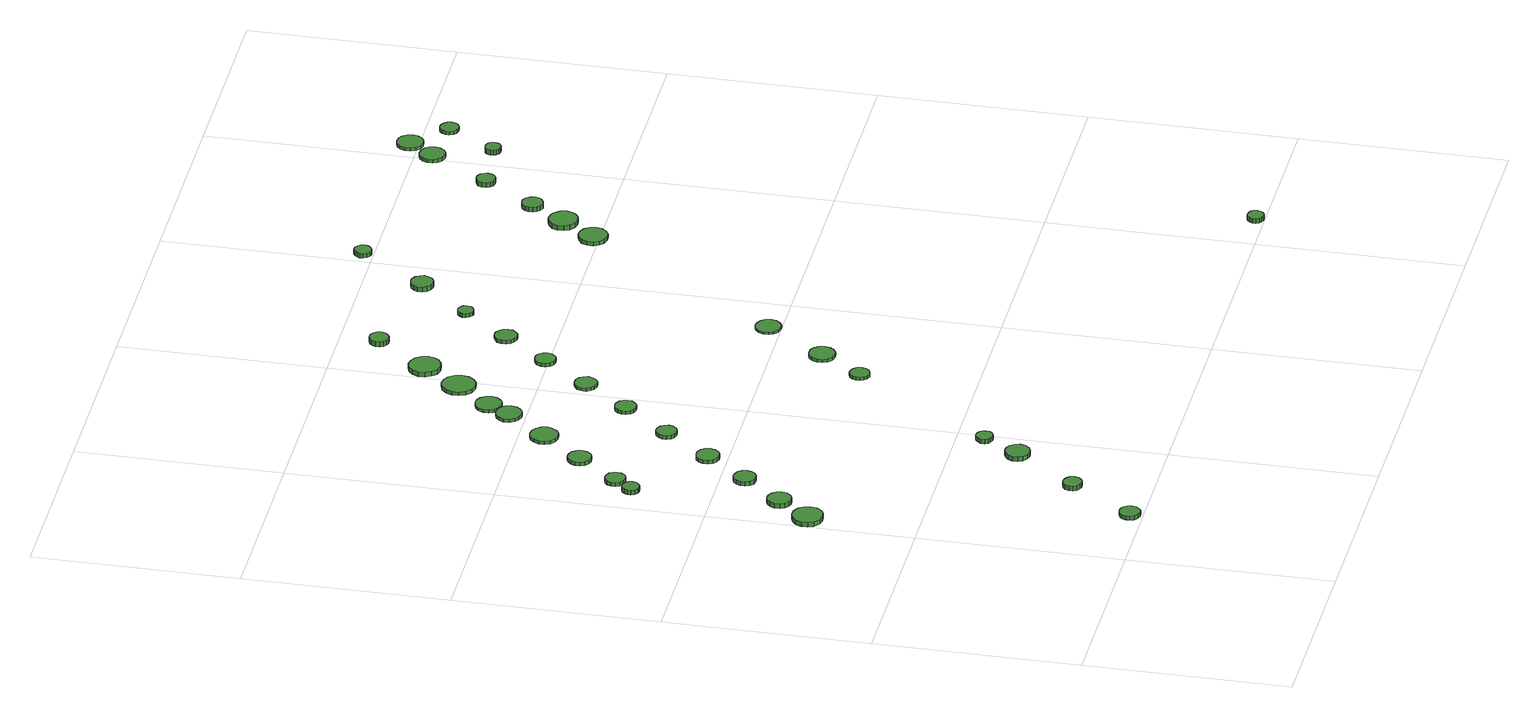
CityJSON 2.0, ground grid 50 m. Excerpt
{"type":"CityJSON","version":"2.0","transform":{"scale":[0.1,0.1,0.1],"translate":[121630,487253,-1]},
"CityObjects":{
"tree1":{"type":"SolitaryVegetationObject","attributes":{"function":"something"},"geometry":[{"type":"MultiSurface","lod":"1","boundaries":[[[0,1,2,3,4,5,6,7,8,9,10,11,12,13,14]],[[15,16,17,18,19,20,21,22,23,24,25,26,27,28,29]],[[0,29,28,1]],[[1,28,27,2]],[[2,27,26,3]],[[3,26,25,4]],[[4,25,24,5]],[[5,24,23,6]],[[6,23,22,7]],[[7,22,21,8]],[[8,21,20,9]],[[9,20,19,10]],[[10,19,18,11]],[[11,18,17,12]],[[12,17,16,13]],[[13,16,15,14]],[[14,15,29,0]]]}]},
"tree2":{"type":"SolitaryVegetationObject","attributes":{"function":"something"},"geometry":[{"type":"MultiSurface","lod":"1","boundaries":[[[30,31,32,33,34,35,36,37,38,39,40,41,42,43,44]],[[45,46,47,48,49,50,51,52,53,54,55,56,57,58,59]],[[30,59,58,31]],[[31,58,57,32]],[[32,57,56,33]],[[33,56,55,34]],[[34,55,54,35]],[[35,54,53,36]],[[36,53,52,37]],[[37,52,51,38]],[[38,51,50,39]],[[39,50,49,40]],[[40,49,48,41]],[[41,48,47,42]],[[42,47,46,43]],[[43,46,45,44]],[[44,45,59,30]]]}]},
"tree3":{"type":"SolitaryVegetationObject","attributes":{"function":"something"},"geometry":[{"type":"MultiSurface","lod":"1","boundaries":[[[60,61,62,63,64,65,66,67,68,69,70,71,72,73,74]],[[75,76,77,78,79,80,81,82,83,84,85,86,87,88,89]],[[60,89,88,61]],[[61,88,87,62]],[[62,87,86,63]],[[63,86,85,64]],[[64,85,84,65]],[[65,84,83,66]],[[66,83,82,67]],[[67,82,81,68]],[[68,81,80,69]],[[69,80,79,70]],[[70,79,78,71]],[[71,78,77,72]],[[72,77,76,73]],[[73,76,75,74]],[[74,75,89,60]]]}]},
"tree4":{"type":"SolitaryVegetationObject","attributes":{"function":"something"},"geometry":[{"type":"MultiSurface","lod":"1","boundaries":[[[90,91,92,93,94,95,96,97,98,99,100,101,102,103,104]],[[105,106,107,108,109,110,111,112,113,114,115,116,117,118,119]],[[90,119,118,91]],[[91,118,117,92]],[[92,117,116,93]],[[93,116,115,94]],[[94,115,114,95]],[[95,114,113,96]],[[96,113,112,97]],[[97,112,111,98]],[[98,111,110,99]],[[99,110,109,100]],[[100,109,108,101]],[[101,108,107,102]],[[102,107,106,103]],[[103,106,105,104]],[[104,105,119,90]]]}]},
"tree5":{"type":"SolitaryVegetationObject","attributes":{"function":"something"},"geometry":[{"type":"MultiSurface","lod":"1","boundaries":[[[120,121,122,123,124,125,126,127,128,129,130,131,132,133,134]],[[135,136,137,138,139,140,141,142,143,144,145,146,147,148,149]],[[120,149,148,121]],[[121,148,147,122]],[[122,147,146,123]],[[123,146,145,124]],[[124,145,144,125]],[[125,144,143,126]],[[126,143,142,127]],[[127,142,141,128]],[[128,141,140,129]],[[129,140,139,130]],[[130,139,138,131]],[[131,138,137,132]],[[132,137,136,133]],[[133,136,135,134]],[[134,135,149,120]]]}]},
"tree6":{"type":"SolitaryVegetationObject","attributes":{"function":"something"},"geometry":[{"type":"MultiSurface","lod":"1","boundaries":[[[150,151,152,153,154,155,156,157,158,159,160,161,162,163,164]],[[165,166,167,168,169,170,171,172,173,174,175,176,177,178,179]],[[150,179,178,151]],[[151,178,177,152]],[[152,177,176,153]],[[153,176,175,154]],[[154,175,174,155]],[[155,174,173,156]],[[156,173,172,157]],[[157,172,171,158]],[[158,171,170,159]],[[159,170,169,160]],[[160,169,168,161]],[[161,168,167,162]],[[162,167,166,163]],[[163,166,165,164]],[[164,165,179,150]]]}]},
"tree7":{"type":"SolitaryVegetationObject","attributes":{"function":"something"},"geometry":[{"type":"MultiSurface","lod":"1","boundaries":[[[180,181,182,183,184,185,186,187,188,189,190,191,192,193,194]],[[195,196,197,198,199,200,201,202,203,204,205,206,207,208,209]],[[180,209,208,181]],[[181,208,207,182]],[[182,207,206,183]],[[183,206,205,184]],[[184,205,204,185]],[[185,204,203,186]],[[186,203,202,187]],[[187,202,201,188]],[[188,201,200,189]],[[189,200,199,190]],[[190,199,198,191]],[[191,198,197,192]],[[192,197,196,193]],[[193,196,195,194]],[[194,195,209,180]]]}]},
"tree8":{"type":"SolitaryVegetationObject","attributes":{"function":"something"},"geometry":[{"type":"MultiSurface","lod":"1","boundaries":[[[210,211,212,213,214,215,216,217,218,219,220,221,222,223,224]],[[225,226,227,228,229,230,231,232,233,234,235,236,237,238,239]],[[210,239,238,211]],[[211,238,237,212]],[[212,237,236,213]],[[213,236,235,214]],[[214,235,234,215]],[[215,234,233,216]],[[216,233,232,217]],[[217,232,231,218]],[[218,231,230,219]],[[219,230,229,220]],[[220,229,228,221]],[[221,228,227,222]],[[222,227,226,223]],[[223,226,225,224]],[[224,225,239,210]]]}]},
"tree9":{"type":"SolitaryVegetationObject","attributes":{"function":"something"},"geometry":[{"type":"MultiSurface","lod":"1","boundaries":[[[240,241,242,243,244,245,246,247,248,249,250,251,252,253,254]],[[255,256,257,258,259,260,261,262,263,264,265,266,267,268,269]],[[240,269,268,241]],[[241,268,267,242]],[[242,267,266,243]],[[243,266,265,244]],[[244,265,264,245]],[[245,264,263,246]],[[246,263,262,247]],[[247,262,261,248]],[[248,261,260,249]],[[249,260,259,250]],[[250,259,258,251]],[[251,258,257,252]],[[252,257,256,253]],[[253,256,255,254]],[[254,255,269,240]]]}]},
"tree10":{"type":"SolitaryVegetationObject","attributes":{"function":"something"},"geometry":[{"type":"MultiSurface","lod":"1","boundaries":[[[270,271,272,273,274,275,276,277,278,279,280,281,282,283,284]],[[285,286,287,288,289,290,291,292,293,294,295,296,297,298,299]],[[270,299,298,271]],[[271,298,297,272]],[[272,297,296,273]],[[273,296,295,274]],[[274,295,294,275]],[[275,294,293,276]],[[276,293,292,277]],[[277,292,291,278]],[[278,291,290,279]],[[279,290,289,280]],[[280,289,288,281]],[[281,288,287,282]],[[282,287,286,283]],[[283,286,285,284]],[[284,285,299,270]]]}]},
"tree11":{"type":"SolitaryVegetationObject","attributes":{"function":"something"},"geometry":[{"type":"MultiSurface","lod":"1","boundaries":[[[300,301,302,303,304,305,306,307,308,309,310,311,312,313,314]],[[315,316,317,318,319,320,321,322,323,324,325,326,327,328,329]],[[300,329,328,301]],[[301,328,327,302]],[[302,327,326,303]],[[303,326,325,304]],[[304,325,324,305]],[[305,324,323,306]],[[306,323,322,307]],[[307,322,321,308]],[[308,321,320,309]],[[309,320,319,310]],[[310,319,318,311]],[[311,318,317,312]],[[312,317,316,313]],[[313,316,315,314]],[[314,315,329,300]]]}]},
"tree12":{"type":"SolitaryVegetationObject","attributes":{"function":"something"},"geometry":[{"type":"MultiSurface","lod":"1","boundaries":[[[330,331,332,333,334,335,336,337,338,339,340,341,342,343,344]],[[345,346,347,348,349,350,351,352,353,354,355,356,357,358,359]],[[330,359,358,331]],[[331,358,357,332]],[[332,357,356,333]],[[333,356,355,334]],[[334,355,354,335]],[[335,354,353,336]],[[336,353,352,337]],[[337,352,351,338]],[[338,351,350,339]],[[339,350,349,340]],[[340,349,348,341]],[[341,348,347,342]],[[342,347,346,343]],[[343,346,345,344]],[[344,345,359,330]]]}]},
"tree13":{"type":"SolitaryVegetationObject","attributes":{"function":"something"},"geometry":[{"type":"MultiSurface","lod":"1","boundaries":[[[360,361,362,363,364,365,366,367,368,369,370,371,372,373,374]],[[375,376,377,378,379,380,381,382,383,384,385,386,387,388,389]],[[360,389,388,361]],[[361,388,387,362]],[[362,387,386,363]],[[363,386,385,364]],[[364,385,384,365]],[[365,384,383,366]],[[366,383,382,367]],[[367,382,381,368]],[[368,381,380,369]],[[369,380,379,370]],[[370,379,378,371]],[[371,378,377,372]],[[372,377,376,373]],[[373,376,375,374]],[[374,375,389,360]]]}]},
"tree14":{"type":"SolitaryVegetationObject","attributes":{"function":"something"},"geometry":[{"type":"MultiSurface","lod":"1","boundaries":[[[390,391,392,393,394,395,396,397,398,399,400,401,402,403,404]],[[405,406,407,408,409,410,411,412,413,414,415,416,417,418,419]],[[390,419,418,391]],[[391,418,417,392]],[[392,417,416,393]],[[393,416,415,394]],[[394,415,414,395]],[[395,414,413,396]],[[396,413,412,397]],[[397,412,411,398]],[[398,411,410,399]],[[399,410,409,400]],[[400,409,408,401]],[[401,408,407,402]],[[402,407,406,403]],[[403,406,405,404]],[[404,405,419,390]]]}]},
"tree15":{"type":"SolitaryVegetationObject","attributes":{"function":"something"},"geometry":[{"type":"MultiSurface","lod":"1","boundaries":[[[420,421,422,423,424,425,426,427,428,429,430,431,432,433,434]],[[435,436,437,438,439,440,441,442,443,444,445,446,447,448,449]],[[420,449,448,421]],[[421,448,447,422]],[[422,447,446,423]],[[423,446,445,424]],[[424,445,444,425]],[[425,444,443,426]],[[426,443,442,427]],[[427,442,441,428]],[[428,441,440,429]],[[429,440,439,430]],[[430,439,438,431]],[[431,438,437,432]],[[432,437,436,433]],[[433,436,435,434]],[[434,435,449,420]]]}]},
"tree16":{"type":"SolitaryVegetationObject","attributes":{"function":"something"},"geometry":[{"type":"MultiSurface","lod":"1","boundaries":[[[450,451,452,453,454,455,456,457,458,459,460,461,462,463,464]],[[465,466,467,468,469,470,471,472,473,474,475,476,477,478,479]],[[450,479,478,451]],[[451,478,477,452]],[[452,477,476,453]],[[453,476,475,454]],[[454,475,474,455]],[[455,474,473,456]],[[456,473,472,457]],[[457,472,471,458]],[[458,471,470,459]],[[459,470,469,460]],[[460,469,468,461]],[[461,468,467,462]],[[462,467,466,463]],[[463,466,465,464]],[[464,465,479,450]]]}]},
"tree17":{"type":"SolitaryVegetationObject","attributes":{"function":"something"},"geometry":[{"type":"MultiSurface","lod":"1","boundaries":[[[480,481,482,483,484,485,486,487,488,489,490,491,492,493,494]],[[495,496,497,498,499,500,501,502,503,504,505,506,507,508,509]],[[480,509,508,481]],[[481,508,507,482]],[[482,507,506,483]],[[483,506,505,484]],[[484,505,504,485]],[[485,504,503,486]],[[486,503,502,487]],[[487,502,501,488]],[[488,501,500,489]],[[489,500,499,490]],[[490,499,498,491]],[[491,498,497,492]],[[492,497,496,493]],[[493,496,495,494]],[[494,495,509,480]]]}]},
"tree18":{"type":"SolitaryVegetationObject","attributes":{"function":"something"},"geometry":[{"type":"MultiSurface","lod":"1","boundaries":[[[510,511,512,513,514,515,516,517,518,519,520,521,522,523,524]],[[525,526,527,528,529,530,531,532,533,534,535,536,537,538,539]],[[510,539,538,511]],[[511,538,537,512]],[[512,537,536,513]],[[513,536,535,514]],[[514,535,534,515]],[[515,534,533,516]],[[516,533,532,517]],[[517,532,531,518]],[[518,531,530,519]],[[519,530,529,520]],[[520,529,528,521]],[[521,528,527,522]],[[522,527,526,523]],[[523,526,525,524]],[[524,525,539,510]]]}]},
"tree19":{"type":"SolitaryVegetationObject","attributes":{"function":"something"},"geometry":[{"type":"MultiSurface","lod":"1","boundaries":[[[540,541,542,543,544,545,546,547,548,549,550,551,552,553,554]],[[555,556,557,558,559,560,561,562,563,564,565,566,567,568,569]],[[540,569,568,541]],[[541,568,567,542]],[[542,567,566,543]],[[543,566,565,544]],[[544,565,564,545]],[[545,564,563,546]],[[546,563,562,547]],[[547,562,561,548]],[[548,561,560,549]],[[549,560,559,550]],[[550,559,558,551]],[[551,558,557,552]],[[552,557,556,553]],[[553,556,555,554]],[[554,555,569,540]]]}]},
"tree20":{"type":"SolitaryVegetationObject","attributes":{"function":"something"},"geometry":[{"type":"MultiSurface","lod":"1","boundaries":[[[570,571,572,573,574,575,576,577,578,579,580,581,582,583,584]],[[585,586,587,588,589,590,591,592,593,594,595,596,597,598,599]],[[570,599,598,571]],[[571,598,597,572]],[[572,597,596,573]],[[573,596,595,574]],[[574,595,594,575]],[[575,594,593,576]],[[576,593,592,577]],[[577,592,591,578]],[[578,591,590,579]],[[579,590,589,580]],[[580,589,588,581]],[[581,588,587,582]],[[582,587,586,583]],[[583,586,585,584]],[[584,585,599,570]]]}]},
"tree21":{"type":"SolitaryVegetationObject","attributes":{"function":"something"},"geometry":[{"type":"MultiSurface","lod":"1","boundaries":[[[600,601,602,603,604,605,606,607,608,609,610,611,612,613,614]],[[615,616,617,618,619,620,621,622,623,624,625,626,627,628,629]],[[600,629,628,601]],[[601,628,627,602]],[[602,627,626,603]],[[603,626,625,604]],[[604,625,624,605]],[[605,624,623,606]],[[606,623,622,607]],[[607,622,621,608]],[[608,621,620,609]],[[609,620,619,610]],[[610,619,618,611]],[[611,618,617,612]],[[612,617,616,613]],[[613,616,615,614]],[[614,615,629,600]]]}]},
"tree22":{"type":"SolitaryVegetationObject","attributes":{"function":"something"},"geometry":[{"type":"MultiSurface","lod":"1","boundaries":[[[630,631,632,633,634,635,636,637,638,639,640,641,642,643,644]],[[645,646,647,648,649,650,651,652,653,654,655,656,657,658,659]],[[630,659,658,631]],[[631,658,657,632]],[[632,657,656,633]],[[633,656,655,634]],[[634,655,654,635]],[[635,654,653,636]],[[636,653,652,637]],[[637,652,651,638]],[[638,651,650,639]],[[639,650,649,640]],[[640,649,648,641]],[[641,648,647,642]],[[642,647,646,643]],[[643,646,645,644]],[[644,645,659,630]]]}]},
"tree23":{"type":"SolitaryVegetationObject","attributes":{"function":"something"},"geometry":[{"type":"MultiSurface","lod":"1","boundaries":[[[660,661,662,663,664,665,666,667,668,669,670,671,672,673,674]],[[675,676,677,678,679,680,681,682,683,684,685,686,687,688,689]],[[660,689,688,661]],[[661,688,687,662]],[[662,687,686,663]],[[663,686,685,664]],[[664,685,684,665]],[[665,684,683,666]],[[666,683,682,667]],[[667,682,681,668]],[[668,681,680,669]],[[669,680,679,670]],[[670,679,678,671]],[[671,678,677,672]],[[672,677,676,673]],[[673,676,675,674]],[[674,675,689,660]]]}]},
"tree24":{"type":"SolitaryVegetationObject","attributes":{"function":"something"},"geometry":[{"type":"MultiSurface","lod":"1","boundaries":[[[690,691,692,693,694,695,696,697,698,699,700,701,702,703,704]],[[705,706,707,708,709,710,711,712,713,714,715,716,717,718,719]],[[690,719,718,691]],[[691,718,717,692]],[[692,717,716,693]],[[693,716,715,694]],[[694,715,714,695]],[[695,714,713,696]],[[696,713,712,697]],[[697,712,711,698]],[[698,711,710,699]],[[699,710,709,700]],[[700,709,708,701]],[[701,708,707,702]],[[702,707,706,703]],[[703,706,705,704]],[[704,705,719,690]]]}]},
"tree25":{"type":"SolitaryVegetationObject","attributes":{"function":"something"},"geometry":[{"type":"MultiSurface","lod":"1","boundaries":[[[720,721,722,723,724,725,726,727,728,729,730,731,732,733,734]],[[735,736,737,738,739,740,741,742,743,744,745,746,747,748,749]],[[720,749,748,721]],[[721,748,747,722]],[[722,747,746,723]],[[723,746,745,724]],[[724,745,744,725]],[[725,744,743,726]],[[726,743,742,727]],[[727,742,741,728]],[[728,741,740,729]],[[729,740,739,730]],[[730,739,738,731]],[[731,738,737,732]],[[732,737,736,733]],[[733,736,735,734]],[[734,735,749,720]]]}]},
"tree26":{"type":"SolitaryVegetationObject","attributes":{"function":"something"},"geometry":[{"type":"MultiSurface","lod":"1","boundaries":[[[750,751,752,753,754,755,756,757,758,759,760,761,762,763,764]],[[765,766,767,768,769,770,771,772,773,774,775,776,777,778,779]],[[750,779,778,751]],[[751,778,777,752]],[[752,777,776,753]],[[753,776,775,754]],[[754,775,774,755]],[[755,774,773,756]],[[756,773,772,757]],[[757,772,771,758]],[[758,771,770,759]],[[759,770,769,760]],[[760,769,768,761]],[[761,768,767,762]],[[762,767,766,763]],[[763,766,765,764]],[[764,765,779,750]]]}]},
"tree27":{"type":"SolitaryVegetationObject","attributes":{"function":"something"},"geometry":[{"type":"MultiSurface","lod":"1","boundaries":[[[780,781,782,783,784,785,786,787,788,789,790,791,792,793,794]],[[795,796,797,798,799,800,801,802,803,804,805,806,807,808,809]],[[780,809,808,781]],[[781,808,807,782]],[[782,807,806,783]],[[783,806,805,784]],[[784,805,804,785]],[[785,804,803,786]],[[786,803,802,787]],[[787,802,801,788]],[[788,801,800,789]],[[789,800,799,790]],[[790,799,798,791]],[[791,798,797,792]],[[792,797,796,793]],[[793,796,795,794]],[[794,795,809,780]]]}]},
"tree28":{"type":"SolitaryVegetationObject","attributes":{"function":"something"},"geometry":[{"type":"MultiSurface","lod":"1","boundaries":[[[810,811,812,813,814,815,816,817,818,819,820,821,822,823,824]],[[825,826,827,828,829,830,831,832,833,834,835,836,837,838,839]],[[810,839,838,811]],[[811,838,837,812]],[[812,837,836,813]],[[813,836,835,814]],[[814,835,834,815]],[[815,834,833,816]],[[816,833,832,817]],[[817,832,831,818]],[[818,831,830,819]],[[819,830,829,820]],[[820,829,828,821]],[[821,828,827,822]],[[822,827,826,823]],[[823,826,825,824]],[[824,825,839,810]]]}]},
"tree29":{"type":"SolitaryVegetationObject","attributes":{"function":"something"},"geometry":[{"type":"MultiSurface","lod":"1","boundaries":[[[840,841,842,843,844,845,846,847,848,849,850,851,852,853,854]],[[855,856,857,858,859,860,861,862,863,864,865,866,867,868,869]],[[840,869,868,841]],[[841,868,867,842]],[[842,867,866,843]],[[843,866,865,844]],[[844,865,864,845]],[[845,864,863,846]],[[846,863,862,847]],[[847,862,861,848]],[[848,861,860,849]],[[849,860,859,850]],[[850,859,858,851]],[[851,858,857,852]],[[852,857,856,853]],[[853,856,855,854]],[[854,855,869,840]]]}]},
"tree30":{"type":"SolitaryVegetationObject","attributes":{"function":"something"},"geometry":[{"type":"MultiSurface","lod":"1","boundaries":[[[870,871,872,873,874,875,876,877,878,879,880,881,882,883,884]],[[885,886,887,888,889,890,891,892,893,894,895,896,897,898,899]],[[870,899,898,871]],[[871,898,897,872]],[[872,897,896,873]],[[873,896,895,874]],[[874,895,894,875]],[[875,894,893,876]],[[876,893,892,877]],[[877,892,891,878]],[[878,891,890,879]],[[879,890,889,880]],[[880,889,888,881]],[[881,888,887,882]],[[882,887,886,883]],[[883,886,885,884]],[[884,885,899,870]]]}]},
"tree31":{"type":"SolitaryVegetationObject","attributes":{"function":"something"},"geometry":[{"type":"MultiSurface","lod":"1","boundaries":[[[900,901,902,903,904,905,906,907,908,909,910,911,912,913,914]],[[915,916,917,918,919,920,921,922,923,924,925,926,927,928,929]],[[900,929,928,901]],[[901,928,927,902]],[[902,927,926,903]],[[903,926,925,904]],[[904,925,924,905]],[[905,924,923,906]],[[906,923,922,907]],[[907,922,921,908]],[[908,921,920,909]],[[909,920,919,910]],[[910,919,918,911]],[[911,918,917,912]],[[912,917,916,913]],[[913,916,915,914]],[[914,915,929,900]]]}]},
"tree32":{"type":"SolitaryVegetationObject","attributes":{"function":"something"},"geometry":[{"type":"MultiSurface","lod":"1","boundaries":[[[930,931,932,933,934,935,936,937,938,939,940,941,942,943,944]],[[945,946,947,948,949,950,951,952,953,954,955,956,957,958,959]],[[930,959,958,931]],[[931,958,957,932]],[[932,957,956,933]],[[933,956,955,934]],[[934,955,954,935]],[[935,954,953,936]],[[936,953,952,937]],[[937,952,951,938]],[[938,951,950,939]],[[939,950,949,940]],[[940,949,948,941]],[[941,948,947,942]],[[942,947,946,943]],[[943,946,945,944]],[[944,945,959,930]]]}]},
"tree33":{"type":"SolitaryVegetationObject","attributes":{"function":"something"},"geometry":[{"type":"MultiSurface","lod":"1","boundaries":[[[960,961,962,963,964,965,966,967,968,969,970,971,972,973,974]],[[975,976,977,978,979,980,981,982,983,984,985,986,987,988,989]],[[960,989,988,961]],[[961,988,987,962]],[[962,987,986,963]],[[963,986,985,964]],[[964,985,984,965]],[[965,984,983,966]],[[966,983,982,967]],[[967,982,981,968]],[[968,981,980,969]],[[969,980,979,970]],[[970,979,978,971]],[[971,978,977,972]],[[972,977,976,973]],[[973,976,975,974]],[[974,975,989,960]]]}]},
"tree34":{"type":"SolitaryVegetationObject","attributes":{"function":"something"},"geometry":[{"type":"MultiSurface","lod":"1","boundaries":[[[990,991,992,993,994,995,996,997,998,999,1000,1001,1002,1003,1004]],[[1005,1006,1007,1008,1009,1010,1011,1012,1013,1014,1015,1016,1017,1018,1019]],[[990,1019,1018,991]],[[991,1018,1017,992]],[[992,1017,1016,993]],[[993,1016,1015,994]],[[994,1015,1014,995]],[[995,1014,1013,996]],[[996,1013,1012,997]],[[997,1012,1011,998]],[[998,1011,1010,999]],[[999,1010,1009,1000]],[[1000,1009,1008,1001]],[[1001,1008,1007,1002]],[[1002,1007,1006,1003]],[[1003,1006,1005,1004]],[[1004,1005,1019,990]]]}]},
"tree35":{"type":"SolitaryVegetationObject","attributes":{"function":"something"},"geometry":[{"type":"MultiSurface","lod":"1","boundaries":[[[1020,1021,1022,1023,1024,1025,1026,1027,1028,1029,1030,1031,1032,1033,1034]],[[1035,1036,1037,1038,1039,1040,1041,1042,1043,1044,1045,1046,1047,1048,1049]],[[1020,1049,1048,1021]],[[1021,1048,1047,1022]],[[1022,1047,1046,1023]],[[1023,1046,1045,1024]],[[1024,1045,1044,1025]],[[1025,1044,1043,1026]],[[1026,1043,1042,1027]],[[1027,1042,1041,1028]],[[1028,1041,1040,1029]],[[1029,1040,1039,1030]],[[1030,1039,1038,1031]],[[1031,1038,1037,1032]],[[1032,1037,1036,1033]],[[1033,1036,1035,1034]],[[1034,1035,1049,1020]]]}]},
"tree36":{"type":"SolitaryVegetationObject","attributes":{"function":"something"},"geometry":[{"type":"MultiSurface","lod":"1","boundaries":[[[1050,1051,1052,1053,1054,1055,1056,1057,1058,1059,1060,1061,1062,1063,1064]],[[1065,1066,1067,1068,1069,1070,1071,1072,1073,1074,1075,1076,1077,1078,1079]],[[1050,1079,1078,1051]],[[1051,1078,1077,1052]],[[1052,1077,1076,1053]],[[1053,1076,1075,1054]],[[1054,1075,1074,1055]],[[1055,1074,1073,1056]],[[1056,1073,1072,1057]],[[1057,1072,1071,1058]],[[1058,1071,1070,1059]],[[1059,1070,1069,1060]],[[1060,1069,1068,1061]],[[1061,1068,1067,1062]],[[1062,1067,1066,1063]],[[1063,1066,1065,1064]],[[1064,1065,1079,1050]]]}]},
"tree37":{"type":"SolitaryVegetationObject","attributes":{"function":"something"},"geometry":[{"type":"MultiSurface","lod":"1","boundaries":[[[1080,1081,1082,1083,1084,1085,1086,1087,1088,1089,1090,1091,1092,1093,1094]],[[1095,1096,1097,1098,1099,1100,1101,1102,1103,1104,1105,1106,1107,1108,1109]],[[1080,1109,1108,1081]],[[1081,1108,1107,1082]],[[1082,1107,1106,1083]],[[1083,1106,1105,1084]],[[1084,1105,1104,1085]],[[1085,1104,1103,1086]],[[1086,1103,1102,1087]],[[1087,1102,1101,1088]],[[1088,1101,1100,1089]],[[1089,1100,1099,1090]],[[1090,1099,1098,1091]],[[1091,1098,1097,1092]],[[1092,1097,1096,1093]],[[1093,1096,1095,1094]],[[1094,1095,1109,1080]]]}]}
},
"vertices":[
[235,32,16],[233,42,16],[227,51,16],[218,56,16],[208,57,16],[198,54,16],[190,47,16],[186,37,16],[186,27,16],[190,18,16],[198,11,16],[208,7,16],[218,8,16],[227,14,16],[233,22,16],[233,22,6],[227,14,6],[218,8,6],[208,7,6],[198,11,6],[190,18,6],[186,27,6],[186,37,6],[190,47,6],[198,54,6],[208,57,6],[218,56,6],[227,51,6],[233,42,6],[235,32,6],
[77,763,18],[74,778,18],[65,791,18],[52,798,18],[36,800,18],[22,795,18],[10,785,18],[4,771,18],[4,756,18],[10,742,18],[22,731,18],[36,727,18],[52,728,18],[65,736,18],[74,748,18],[74,748,6],[65,736,6],[52,728,6],[36,727,6],[22,731,6],[10,742,6],[4,756,6],[4,771,6],[10,785,6],[22,795,6],[36,800,6],[52,798,6],[65,791,6],[74,778,6],[77,763,6],
[131,843,18],[129,855,18],[121,865,18],[111,871,18],[99,872,18],[88,868,18],[79,860,18],[74,849,18],[74,837,18],[79,826,18],[88,818,18],[99,814,18],[111,815,18],[121,821,18],[129,831,18],[129,831,6],[121,821,6],[111,815,6],[99,814,6],[88,818,6],[79,826,6],[74,837,6],[74,849,6],[79,860,6],[88,868,6],[99,872,6],[111,871,6],[121,865,6],[129,855,6],[131,843,6],
[331,188,22],[329,198,22],[323,206,22],[315,210,22],[306,211,22],[297,208,22],[289,202,22],[286,193,22],[286,184,22],[289,175,22],[297,169,22],[306,166,22],[315,167,22],[323,171,22],[329,179,22],[329,179,10],[323,171,10],[315,167,10],[306,166,10],[297,169,10],[289,175,10],[286,184,10],[286,193,10],[289,202,10],[297,208,10],[306,211,10],[315,210,10],[323,206,10],[329,198,10],[331,188,10],
[104,1193,20],[103,1201,20],[97,1208,20],[90,1213,20],[81,1214,20],[73,1211,20],[66,1205,20],[63,1197,20],[63,1188,20],[66,1180,20],[73,1174,20],[81,1172,20],[90,1172,20],[97,1177,20],[103,1184,20],[103,1184,8],[97,1177,8],[90,1172,8],[81,1172,8],[73,1174,8],[66,1180,8],[63,1188,8],[63,1197,8],[66,1205,8],[73,1211,8],[81,1214,8],[90,1213,8],[97,1208,8],[103,1201,8],[104,1193,8],
[214,943,17],[211,954,17],[205,963,17],[195,968,17],[184,970,17],[173,966,17],[165,959,17],[160,948,17],[160,937,17],[165,927,17],[173,919,17],[184,916,17],[195,917,17],[205,922,17],[211,932,17],[211,932,6],[205,922,6],[195,917,6],[184,916,6],[173,919,6],[165,927,6],[160,937,6],[160,948,6],[165,959,6],[173,966,6],[184,970,6],[195,968,6],[205,963,6],[211,954,6],[214,943,6],
[143,1237,18],[141,1247,18],[135,1255,18],[126,1260,18],[116,1261,18],[106,1258,18],[98,1251,18],[94,1242,18],[94,1232,18],[98,1222,18],[106,1215,18],[116,1212,18],[126,1213,18],[135,1218,18],[141,1227,18],[141,1227,8],[135,1218,8],[126,1213,8],[116,1212,8],[106,1215,8],[98,1222,8],[94,1232,8],[94,1242,8],[98,1251,8],[106,1258,8],[116,1261,8],[126,1260,8],[135,1255,8],[141,1247,8],[143,1237,8],
[452,342,23],[449,354,23],[442,364,23],[431,371,23],[419,372,23],[407,368,23],[398,360,23],[393,349,23],[393,336,23],[398,325,23],[407,317,23],[419,313,23],[431,314,23],[442,320,23],[449,330,23],[449,330,11],[442,320,11],[431,314,11],[419,313,11],[407,317,11],[398,325,11],[393,336,11],[393,349,11],[398,360,11],[407,368,11],[419,372,11],[431,371,11],[442,364,11],[449,354,11],[452,342,11],
[297,1048,17],[294,1059,17],[288,1068,17],[278,1074,17],[266,1075,17],[255,1072,17],[246,1064,17],[242,1054,17],[242,1042,17],[246,1031,17],[255,1024,17],[266,1020,17],[278,1021,17],[288,1027,17],[294,1036,17],[294,1036,7],[288,1027,7],[278,1021,7],[266,1020,7],[255,1024,7],[246,1031,7],[242,1042,7],[242,1054,7],[246,1064,7],[255,1072,7],[266,1075,7],[278,1074,7],[288,1068,7],[294,1059,7],[297,1048,7],
[226,1338,18],[223,1349,18],[216,1359,18],[206,1365,18],[194,1366,18],[183,1362,18],[174,1354,18],[170,1343,18],[170,1332,18],[174,1321,18],[183,1313,18],[194,1309,18],[206,1311,18],[216,1316,18],[223,1326,18],[223,1326,9],[216,1316,9],[206,1311,9],[194,1309,9],[183,1313,9],[174,1321,9],[170,1332,9],[170,1343,9],[174,1354,9],[183,1362,9],[194,1366,9],[206,1365,9],[216,1359,9],[223,1349,9],[226,1338,9],
[506,434,17],[505,443,17],[500,449,17],[492,454,17],[484,455,17],[476,452,17],[470,446,17],[466,439,17],[466,430,17],[470,422,17],[476,417,17],[484,414,17],[492,415,17],[500,419,17],[505,426,17],[505,426,6],[500,419,6],[492,415,6],[484,414,6],[476,417,6],[470,422,6],[466,430,6],[466,439,6],[470,446,6],[476,452,6],[484,455,6],[492,454,6],[500,449,6],[505,443,6],[506,434,6],
[384,1164,17],[381,1174,17],[375,1183,17],[366,1188,17],[356,1189,17],[346,1186,17],[338,1179,17],[333,1169,17],[333,1159,17],[338,1149,17],[346,1142,17],[356,1139,17],[366,1140,17],[375,1145,17],[381,1154,17],[381,1154,8],[375,1145,8],[366,1140,8],[356,1139,8],[346,1142,8],[338,1149,8],[333,1159,8],[333,1169,8],[338,1179,8],[346,1186,8],[356,1189,8],[366,1188,8],[375,1183,8],[381,1174,8],[384,1164,8],
[316,1439,18],[313,1453,18],[305,1464,18],[293,1471,18],[279,1473,18],[266,1469,18],[255,1459,18],[249,1446,18],[249,1432,18],[255,1419,18],[266,1410,18],[279,1406,18],[293,1407,18],[305,1414,18],[313,1426,18],[313,1426,10],[305,1414,10],[293,1407,10],[279,1406,10],[266,1410,10],[255,1419,10],[249,1432,10],[249,1446,10],[255,1459,10],[266,1469,10],[279,1473,10],[293,1471,10],[305,1464,10],[313,1453,10],[316,1439,10],
[396,1540,18],[393,1553,18],[385,1563,18],[374,1570,18],[361,1571,18],[348,1567,18],[339,1559,18],[333,1547,18],[333,1533,18],[339,1521,18],[348,1513,18],[361,1509,18],[374,1510,18],[385,1517,18],[393,1527,18],[393,1527,10],[385,1517,10],[374,1510,10],[361,1509,10],[348,1513,10],[339,1521,10],[333,1533,10],[333,1547,10],[339,1559,10],[348,1567,10],[361,1571,10],[374,1570,10],[385,1563,10],[393,1553,10],[396,1540,10],
[476,1280,18],[474,1291,18],[468,1299,18],[458,1305,18],[448,1306,18],[437,1302,18],[429,1295,18],[425,1286,18],[425,1275,18],[429,1265,18],[437,1258,18],[448,1255,18],[458,1256,18],[468,1261,18],[474,1270,18],[474,1270,9],[468,1261,9],[458,1256,9],[448,1255,9],[437,1258,9],[429,1265,9],[425,1275,9],[425,1286,9],[429,1295,9],[437,1302,9],[448,1306,9],[458,1305,9],[468,1299,9],[474,1291,9],[476,1280,9],
[430,1595,18],[427,1608,18],[419,1619,18],[408,1626,18],[395,1627,18],[382,1623,18],[372,1614,18],[367,1602,18],[367,1589,18],[372,1577,18],[382,1568,18],[395,1564,18],[408,1565,18],[419,1572,18],[427,1582,18],[427,1582,10],[419,1572,10],[408,1565,10],[395,1564,10],[382,1568,10],[372,1577,10],[367,1589,10],[367,1602,10],[372,1614,10],[382,1623,10],[395,1627,10],[408,1626,10],[419,1619,10],[427,1608,10],[430,1595,10],
[742,779,14],[740,789,14],[734,797,14],[725,802,14],[715,803,14],[706,800,14],[699,793,14],[695,784,14],[695,774,14],[699,765,14],[706,758,14],[715,755,14],[725,756,14],[734,761,14],[740,769,14],[740,769,6],[734,761,6],[725,756,6],[715,755,6],[706,758,6],[699,765,6],[695,774,6],[695,784,6],[699,793,6],[706,800,6],[715,803,6],[725,802,6],[734,797,6],[740,789,6],[742,779,6],
[567,1393,17],[564,1404,17],[558,1413,17],[548,1419,17],[537,1420,17],[526,1416,17],[518,1409,17],[513,1399,17],[513,1387,17],[518,1377,17],[526,1370,17],[537,1366,17],[548,1367,17],[558,1373,17],[564,1382,17],[564,1382,9],[558,1373,9],[548,1367,9],[537,1366,9],[526,1370,9],[518,1377,9],[513,1387,9],[513,1399,9],[518,1409,9],[526,1416,9],[537,1420,9],[548,1419,9],[558,1413,9],[564,1404,9],[567,1393,9],
[512,1682,18],[509,1698,18],[499,1712,18],[485,1720,18],[468,1722,18],[452,1717,18],[440,1705,18],[433,1690,18],[433,1673,18],[440,1658,18],[452,1647,18],[468,1642,18],[485,1643,18],[499,1652,18],[509,1665,18],[509,1665,9],[499,1652,9],[485,1643,9],[468,1642,9],[452,1647,9],[440,1658,9],[433,1673,9],[433,1690,9],[440,1705,9],[452,1717,9],[468,1722,9],[485,1720,9],[499,1712,9],[509,1698,9],[512,1682,9],
[821,883,14],[818,896,14],[810,906,14],[799,913,14],[786,914,14],[774,910,14],[764,901,14],[759,889,14],[759,876,14],[764,864,14],[774,856,14],[786,852,14],[799,853,14],[810,860,14],[818,870,14],[818,870,6],[810,860,6],[799,853,6],[786,852,6],[774,856,6],[764,864,6],[759,876,6],[759,889,6],[764,901,6],[774,910,6],[786,914,6],[799,913,6],[810,906,6],[818,896,6],[821,883,6],
[577,1776,21],[574,1791,21],[565,1804,21],[551,1812,21],[535,1814,21],[520,1809,21],[509,1798,21],[502,1784,21],[502,1768,21],[509,1754,21],[520,1743,21],[535,1738,21],[551,1740,21],[565,1748,21],[574,1760,21],[574,1760,9],[565,1748,9],[551,1740,9],[535,1738,9],[520,1743,9],[509,1754,9],[502,1768,9],[502,1784,9],[509,1798,9],[520,1809,9],[535,1814,9],[551,1812,9],[565,1804,9],[574,1791,9],[577,1776,9],
[655,1508,18],[652,1518,18],[646,1527,18],[637,1532,18],[627,1533,18],[617,1530,18],[609,1523,18],[605,1513,18],[605,1503,18],[609,1493,18],[617,1486,18],[627,1483,18],[637,1484,18],[646,1490,18],[652,1498,18],[652,1498,9],[646,1490,9],[637,1484,9],[627,1483,9],[617,1486,9],[609,1493,9],[605,1503,9],[605,1513,9],[609,1523,9],[617,1530,9],[627,1533,9],[637,1532,9],[646,1527,9],[652,1518,9],[655,1508,9],
[920,1031,13],[918,1044,13],[910,1054,13],[899,1060,13],[887,1062,13],[875,1058,13],[865,1049,13],[860,1038,13],[860,1025,13],[865,1013,13],[875,1005,13],[887,1001,13],[899,1002,13],[910,1009,13],[918,1019,13],[918,1019,7],[910,1009,7],[899,1002,7],[887,1001,7],[875,1005,7],[865,1013,7],[860,1025,7],[860,1038,7],[865,1049,7],[875,1058,7],[887,1062,7],[899,1060,7],[910,1054,7],[918,1044,7],[920,1031,7],
[745,1620,17],[743,1631,17],[736,1640,17],[727,1646,17],[715,1647,17],[705,1643,17],[696,1636,17],[692,1626,17],[692,1614,17],[696,1604,17],[705,1597,17],[715,1593,17],[727,1594,17],[736,1600,17],[743,1609,17],[743,1609,8],[736,1600,8],[727,1594,8],[715,1593,8],[705,1597,8],[696,1604,8],[692,1614,8],[692,1626,8],[696,1636,8],[705,1643,8],[715,1647,8],[727,1646,8],[736,1640,8],[743,1631,8],[745,1620,8],
[665,1905,22],[663,1915,22],[657,1923,22],[648,1928,22],[639,1929,22],[629,1926,22],[622,1919,22],[618,1910,22],[618,1900,22],[622,1892,22],[629,1885,22],[639,1882,22],[648,1883,22],[657,1888,22],[663,1896,22],[663,1896,9],[657,1888,9],[648,1883,9],[639,1882,9],[629,1885,9],[622,1892,9],[618,1900,9],[618,1910,9],[622,1919,9],[629,1926,9],[639,1929,9],[648,1928,9],[657,1923,9],[663,1915,9],[665,1905,9],
[831,1735,18],[830,1743,18],[825,1749,18],[818,1753,18],[810,1754,18],[803,1752,18],[797,1746,18],[793,1739,18],[793,1731,18],[797,1724,18],[803,1718,18],[810,1716,18],[818,1717,18],[825,1721,18],[830,1727,18],[830,1727,8],[825,1721,8],[818,1717,8],[810,1716,8],[803,1718,8],[797,1724,8],[793,1731,8],[793,1739,8],[797,1746,8],[803,1752,8],[810,1754,8],[818,1753,8],[825,1749,8],[830,1743,8],[831,1735,8],
[938,1859,24],[935,1870,24],[929,1879,24],[919,1885,24],[908,1886,24],[897,1882,24],[889,1875,24],[884,1865,24],[884,1853,24],[889,1843,24],[897,1836,24],[908,1832,24],[919,1833,24],[929,1839,24],[935,1848,24],[935,1848,11],[929,1839,11],[919,1833,11],[908,1832,11],[897,1836,11],[889,1843,11],[884,1853,11],[884,1865,11],[889,1875,11],[897,1882,11],[908,1886,11],[919,1885,11],[929,1879,11],[935,1870,11],[938,1859,11],
[1628,21,23],[1626,29,23],[1622,35,23],[1614,39,23],[1606,40,23],[1599,38,23],[1593,32,23],[1589,25,23],[1589,17,23],[1593,9,23],[1599,4,23],[1606,1,23],[1614,2,23],[1622,6,23],[1626,13,23],[1626,13,11],[1622,6,11],[1614,2,11],[1606,1,11],[1599,4,11],[1593,9,11],[1589,17,11],[1589,25,11],[1593,32,11],[1599,38,11],[1606,40,11],[1614,39,11],[1622,35,11],[1626,29,11],[1628,21,11],
[1050,2024,24],[1048,2032,24],[1043,2039,24],[1036,2044,24],[1027,2045,24],[1019,2042,24],[1013,2036,24],[1009,2028,24],[1009,2020,24],[1013,2012,24],[1019,2006,24],[1027,2003,24],[1036,2004,24],[1043,2009,24],[1048,2016,24],[1048,2016,12],[1043,2009,12],[1036,2004,12],[1027,2003,12],[1019,2006,12],[1013,2012,12],[1009,2020,12],[1009,2028,12],[1013,2036,12],[1019,2042,12],[1027,2045,12],[1036,2044,12],[1043,2039,12],[1048,2032,12],[1050,2024,12],
[1251,1515,17],[1248,1529,17],[1239,1541,17],[1227,1548,17],[1212,1550,17],[1199,1545,17],[1188,1536,17],[1182,1523,17],[1182,1508,17],[1188,1495,17],[1199,1485,17],[1212,1481,17],[1227,1482,17],[1239,1490,17],[1248,1501,17],[1248,1501,7],[1239,1490,7],[1227,1482,7],[1212,1481,7],[1199,1485,7],[1188,1495,7],[1182,1508,7],[1182,1523,7],[1188,1536,7],[1199,1545,7],[1212,1550,7],[1227,1548,7],[1239,1541,7],[1248,1529,7],[1251,1515,7],
[1306,1597,20],[1303,1611,20],[1294,1623,20],[1282,1630,20],[1267,1632,20],[1254,1627,20],[1243,1618,20],[1237,1605,20],[1237,1590,20],[1243,1577,20],[1254,1567,20],[1267,1563,20],[1282,1564,20],[1294,1572,20],[1303,1583,20],[1303,1583,7],[1294,1572,7],[1282,1564,7],[1267,1563,7],[1254,1567,7],[1243,1577,7],[1237,1590,7],[1237,1605,7],[1243,1618,7],[1254,1627,7],[1267,1632,7],[1282,1630,7],[1294,1623,7],[1303,1611,7],[1306,1597,7],
[1349,1682,24],[1346,1692,24],[1340,1700,24],[1331,1706,24],[1321,1707,24],[1311,1703,24],[1303,1696,24],[1299,1687,24],[1299,1676,24],[1303,1667,24],[1311,1660,24],[1321,1656,24],[1331,1657,24],[1340,1663,24],[1346,1671,24],[1346,1671,12],[1340,1663,12],[1331,1657,12],[1321,1656,12],[1311,1660,12],[1303,1667,12],[1299,1676,12],[1299,1687,12],[1303,1696,12],[1311,1703,12],[1321,1707,12],[1331,1706,12],[1340,1700,12],[1346,1692,12],[1349,1682,12],
[1433,1810,25],[1431,1819,25],[1425,1827,25],[1417,1832,25],[1408,1833,25],[1398,1830,25],[1391,1824,25],[1387,1815,25],[1387,1805,25],[1391,1796,25],[1398,1790,25],[1408,1787,25],[1417,1788,25],[1425,1793,25],[1431,1801,25],[1431,1801,13],[1425,1793,13],[1417,1788,13],[1408,1787,13],[1398,1790,13],[1391,1796,13],[1387,1805,13],[1387,1815,13],[1391,1824,13],[1398,1830,13],[1408,1833,13],[1417,1832,13],[1425,1827,13],[1431,1819,13],[1433,1810,13],
[1544,1958,16],[1541,1971,16],[1534,1981,16],[1523,1987,16],[1510,1989,16],[1498,1985,16],[1489,1976,16],[1483,1965,16],[1483,1952,16],[1489,1941,16],[1498,1932,16],[1510,1928,16],[1523,1929,16],[1534,1936,16],[1541,1946,16],[1541,1946,7],[1534,1936,7],[1523,1929,7],[1510,1928,7],[1498,1932,7],[1489,1941,7],[1483,1952,7],[1483,1965,7],[1489,1976,7],[1498,1985,7],[1510,1989,7],[1523,1987,7],[1534,1981,7],[1541,1971,7],[1544,1958,7],
[1582,1825,22],[1580,1832,22],[1576,1839,22],[1569,1842,22],[1561,1843,22],[1554,1841,22],[1548,1836,22],[1545,1828,22],[1545,1821,22],[1548,1814,22],[1554,1808,22],[1561,1806,22],[1569,1807,22],[1576,1811,22],[1580,1817,22],[1580,1817,9],[1576,1811,9],[1569,1807,9],[1561,1806,9],[1554,1808,9],[1548,1814,9],[1545,1821,9],[1545,1828,9],[1548,1836,9],[1554,1841,9],[1561,1843,9],[1569,1842,9],[1576,1839,9],[1580,1832,9],[1582,1825,9],
[1590,2020,15],[1587,2033,15],[1579,2044,15],[1568,2050,15],[1555,2052,15],[1543,2048,15],[1533,2039,15],[1528,2027,15],[1528,2014,15],[1533,2002,15],[1543,1993,15],[1555,1989,15],[1568,1991,15],[1579,1997,15],[1587,2008,15],[1587,2008,7],[1579,1997,7],[1568,1991,7],[1555,1989,7],[1543,1993,7],[1533,2002,7],[1528,2014,7],[1528,2027,7],[1533,2039,7],[1543,2048,7],[1555,2052,7],[1568,2050,7],[1579,2044,7],[1587,2033,7],[1590,2020,7],
[1664,1944,16],[1662,1953,16],[1656,1961,16],[1648,1966,16],[1639,1967,16],[1630,1964,16],[1623,1958,16],[1619,1949,16],[1619,1940,16],[1623,1931,16],[1630,1925,16],[1639,1922,16],[1648,1923,16],[1656,1927,16],[1662,1935,16],[1662,1935,7],[1656,1927,7],[1648,1923,7],[1639,1922,7],[1630,1925,7],[1623,1931,7],[1619,1940,7],[1619,1949,7],[1623,1958,7],[1630,1964,7],[1639,1967,7],[1648,1966,7],[1656,1961,7],[1662,1953,7],[1664,1944,7]
]}
